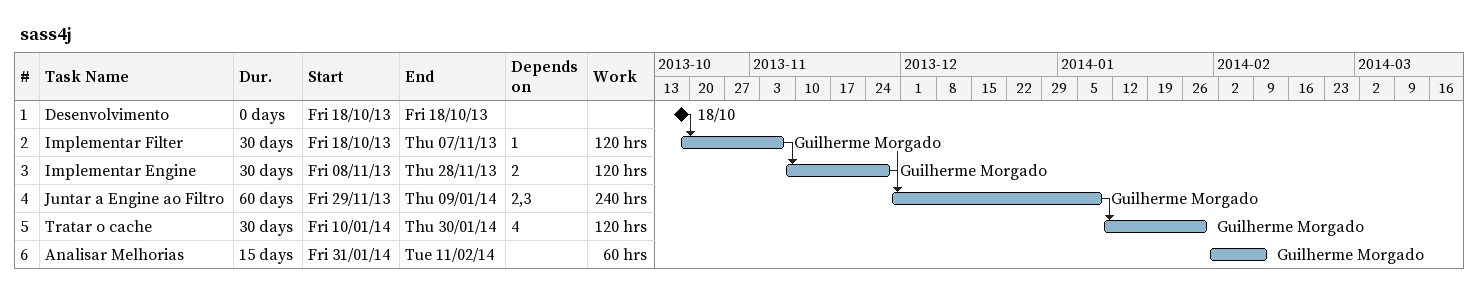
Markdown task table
sass4j

| ID | Task | Duration | Start | Finish | Predecessors | Resources | Work (h) |
|---|---|---|---|---|---|---|---|
| 1 | Desenvolvimento | 0d | 2013-10-18 | 2013-10-18 |  |  |  |
| 2 | Implementar Filter | 30d | 2013-10-18 | 2013-11-07 | 1 | Guilherme Morgado | 120 |
| 3 | Implementar Engine | 30d | 2013-11-08 | 2013-11-28 | 2 | Guilherme Morgado | 120 |
| 4 | Juntar a Engine ao Filtro | 60d | 2013-11-29 | 2014-01-09 | 2, 3 | Guilherme Morgado | 240 |
| 5 | Tratar o cache | 30d | 2014-01-10 | 2014-01-30 | 4 | Guilherme Morgado | 120 |
| 6 | Analisar Melhorias | 15d | 2014-01-31 | 2014-02-11 |  | Guilherme Morgado | 60 |
